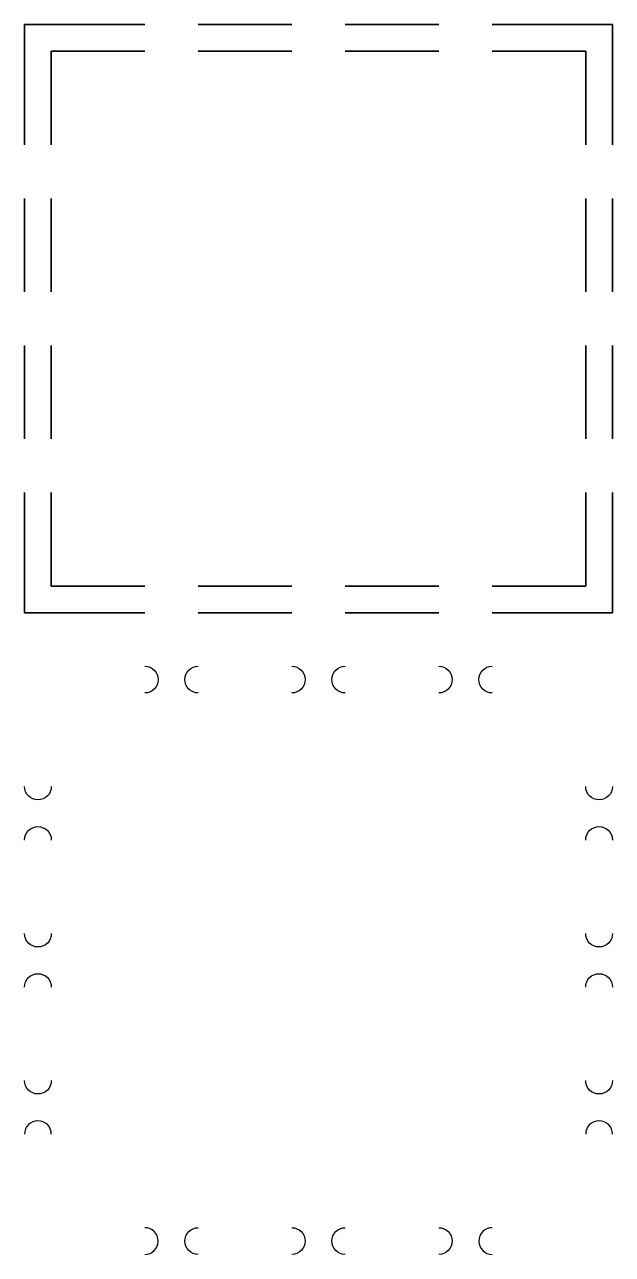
# Model space of a CAD drawing. Header units: millimetres. Extents: x 1 to 23, y -23 to 23.
import ezdxf

# ---------------------------------------------------------------- set-up
doc = ezdxf.new("R2010")
doc.units = ezdxf.units.MM

# ---------------------------------------------------------------- blocks, each defined once
blk = doc.blocks.new('blockName3')
for points in [[(1, 18.5), (1, 23)], [(1, 23), (5.5, 23)], [(11, 23), (7.5, 23)], [(16.5, 23), (13, 23)], [(18.5, 23), (23, 23)], [(23, 23), (23, 18.5)], [(5.5, 22), (2, 22)], [(2, 22), (2, 18.5)], [(7.5, 22), (11, 22)], [(13, 22), (16.5, 22)], [(22, 22), (18.5, 22)], [(22, 18.5), (22, 22)], [(1, 16.5), (1, 13)], [(2, 13), (2, 16.5)], [(22, 16.5), (22, 13)], [(23, 13), (23, 16.5)], [(1, 11), (1, 7.5)], [(2, 7.5), (2, 11)], [(22, 11), (22, 7.5)], [(23, 7.5), (23, 11)], [(1, 5.5), (1, 1)], [(2, 2), (2, 5.5)], [(22, 5.5), (22, 2)], [(23, 1), (23, 5.5)], [(5.5, 2), (2, 2)], [(11, 2), (7.5, 2)], [(16.5, 2), (13, 2)], [(22, 2), (18.5, 2)], [(1, 1), (5.5, 1)], [(7.5, 1), (11, 1)], [(13, 1), (16.5, 1)], [(18.5, 1), (23, 1)]]:
    blk.add_lwpolyline(points, close=True)
for points in [[(5.5, -1), (5.77614, -1), (6, -1.22386), (6, -1.5)], [(7, -1.5), (7, -1.22386), (7.22386, -1), (7.5, -1)], [(11, -1), (11.2761, -1), (11.5, -1.22386), (11.5, -1.5)], [(12.5, -1.5), (12.5, -1.22386), (12.7239, -1), (13, -1)], [(16.5, -1), (16.7761, -1), (17, -1.22386), (17, -1.5)], [(18, -1.5), (18, -1.22386), (18.2239, -1), (18.5, -1)], [(6, -1.5), (6, -1.77614), (5.77614, -2), (5.5, -2)], [(7.5, -2), (7.22386, -2), (7, -1.77614), (7, -1.5)], [(11.5, -1.5), (11.5, -1.77614), (11.2761, -2), (11, -2)], [(13, -2), (12.7239, -2), (12.5, -1.77614), (12.5, -1.5)], [(17, -1.5), (17, -1.77614), (16.7761, -2), (16.5, -2)], [(18.5, -2), (18.2239, -2), (18, -1.77614), (18, -1.5)], [(1.5, -6), (1.22386, -6), (1, -5.77614), (1, -5.5)], [(2, -5.5), (2, -5.77614), (1.77614, -6), (1.5, -6)], [(22.5, -6), (22.2239, -6), (22, -5.77614), (22, -5.5)], [(23, -5.5), (23, -5.77614), (22.7761, -6), (22.5, -6)], [(1, -7.5), (1, -7.22386), (1.22386, -7), (1.5, -7)], [(1.5, -7), (1.77614, -7), (2, -7.22386), (2, -7.5)], [(22, -7.5), (22, -7.22386), (22.2239, -7), (22.5, -7)], [(22.5, -7), (22.7761, -7), (23, -7.22386), (23, -7.5)], [(1.5, -11.5), (1.22386, -11.5), (1, -11.2761), (1, -11)], [(2, -11), (2, -11.2761), (1.77614, -11.5), (1.5, -11.5)], [(22.5, -11.5), (22.2239, -11.5), (22, -11.2761), (22, -11)], [(23, -11), (23, -11.2761), (22.7761, -11.5), (22.5, -11.5)], [(1, -13), (1, -12.7239), (1.22386, -12.5), (1.5, -12.5)], [(1.5, -12.5), (1.77614, -12.5), (2, -12.7239), (2, -13)], [(22, -13), (22, -12.7239), (22.2239, -12.5), (22.5, -12.5)], [(22.5, -12.5), (22.7761, -12.5), (23, -12.7239), (23, -13)], [(1.5, -17), (1.22386, -17), (1, -16.7761), (1, -16.5)], [(2, -16.5), (2, -16.7761), (1.77614, -17), (1.5, -17)], [(22.5, -17), (22.2239, -17), (22, -16.7761), (22, -16.5)], [(23, -16.5), (23, -16.7761), (22.7761, -17), (22.5, -17)], [(1.5, -18), (1.22386, -18), (1, -18.2239), (1, -18.5)], [(2, -18.5), (2, -18.2239), (1.77614, -18), (1.5, -18)], [(22.5, -18), (22.2239, -18), (22, -18.2239), (22, -18.5)], [(23, -18.5), (23, -18.2239), (22.7761, -18), (22.5, -18)], [(6, -22.5), (6, -22.2239), (5.77614, -22), (5.5, -22)], [(7, -22.5), (7, -22.2239), (7.22386, -22), (7.5, -22)], [(11, -22), (11.2761, -22), (11.5, -22.2239), (11.5, -22.5)], [(12.5, -22.5), (12.5, -22.2239), (12.7239, -22), (13, -22)], [(16.5, -22), (16.7761, -22), (17, -22.2239), (17, -22.5)], [(18.5, -22), (18.2239, -22), (18, -22.2239), (18, -22.5)], [(5.5, -23), (5.77614, -23), (6, -22.7761), (6, -22.5)], [(7.5, -23), (7.22386, -23), (7, -22.7761), (7, -22.5)], [(11.5, -22.5), (11.5, -22.7761), (11.2761, -23), (11, -23)], [(13, -23), (12.7239, -23), (12.5, -22.7761), (12.5, -22.5)], [(17, -22.5), (17, -22.7761), (16.7761, -23), (16.5, -23)], [(18, -22.5), (18, -22.7761), (18.2239, -23), (18.5, -23)]]:
    blk.add_open_spline(points, degree=3)

msp = doc.modelspace()

# ---------------------------------------------------------------- block references
msp.add_blockref('blockName3', (0, 0))

doc.saveas('drawing.dxf')
